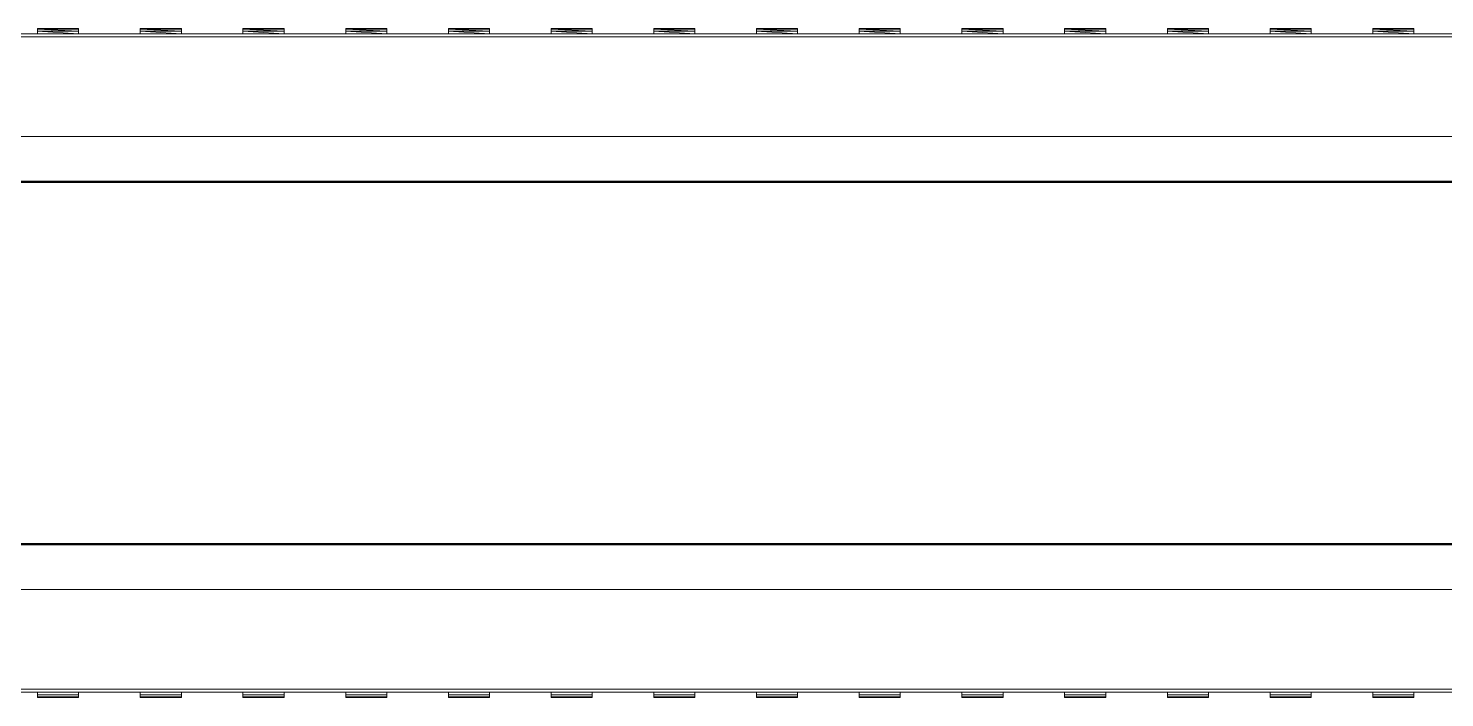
# Model space of a CAD drawing. Header units: centimetres. Extents: x -13467 to 3766, y -437 to 1921.
# Drawn here: x -10411.8 to -10353.9, y 159.6 to 187 of the extents above; entities that cross this region are included whole.
import ezdxf

# ---------------------------------------------------------------- set-up
doc = ezdxf.new("R2010")
doc.units = ezdxf.units.CM
doc.layers.add('G-IMPT', color=7, linetype='Continuous', lineweight=9)
doc.layers.add('M-EQPM', color=7, linetype='Continuous', lineweight=9)

# ---------------------------------------------------------------- blocks, each defined once
blk = doc.blocks.new('EQ-01-014 - EQ-01-014_dwg_Agrupar_176-1513561-Sección 1-1')
at = {"layer": 'G-IMPT'}
for p, q in [((-10355.18, 186.982), (-10356.86, 186.982)), ((-10356.86, 186.976), (-10356.86, 186.982)), ((-10356.86, 186.982), (-10356.86, 186.948)), ((-10356.86, 186.982), (-10355.18, 186.982)), ((-10356.86, 186.928), (-10356.86, 186.976)), ((-10356.86, 186.948), (-10356.86, 186.873)), ((-10355.18, 186.873), (-10356.86, 186.948)), ((-10355.18, 186.948), (-10356.86, 186.948)), ((-10356.86, 186.873), (-10356.86, 186.76)), ((-10355.18, 186.873), (-10356.86, 186.873)), ((-10355.18, 186.76), (-10356.86, 186.873)), ((-10355.18, 186.948), (-10355.18, 186.982)), ((-10355.18, 186.982), (-10355.18, 186.976)), ((-10355.18, 186.976), (-10355.18, 186.928)), ((-10355.18, 186.873), (-10355.18, 186.948)), ((-10355.18, 186.873), (-10355.18, 186.76))]:
    blk.add_line(p, q, dxfattribs=at)
at = {"layer": 'G-IMPT', "flags": 128}
for points in [[(-10355.18, 186.982), (-10355.18, 186.948), (-10356.86, 186.948), (-10356.86, 186.982)], [(-10356.86, 186.873), (-10356.86, 186.948), (-10355.18, 186.873), (-10356.86, 186.948), (-10355.18, 186.948), (-10355.18, 186.873)], [(-10356.86, 186.76), (-10356.86, 186.873)]]:
    blk.add_lwpolyline(points, close=True, dxfattribs=at)
for points in [[(-10355.18, 186.76), (-10356.86, 186.873), (-10355.18, 186.76), (-10355.18, 186.873), (-10356.86, 186.873), (-10356.86, 186.948), (-10356.86, 186.982)], [(-10355.18, 186.982), (-10355.18, 186.948), (-10355.18, 186.873), (-10355.18, 186.76)]]:
    blk.add_lwpolyline(points, dxfattribs=at)
blk = doc.blocks.new('EQ-01-014 - EQ-01-014_dwg_Agrupar_177-1513562-Sección 1-1')
at = {"layer": 'G-IMPT'}
for p, q in [((-10356.86, 159.832), (-10356.86, 159.719)), ((-10356.86, 159.719), (-10356.86, 159.644)), ((-10355.18, 159.719), (-10356.86, 159.719)), ((-10356.86, 159.616), (-10356.86, 159.664)), ((-10356.86, 159.644), (-10356.86, 159.61)), ((-10355.18, 159.644), (-10356.86, 159.644)), ((-10356.86, 159.61), (-10356.86, 159.616)), ((-10355.18, 159.61), (-10356.86, 159.61)), ((-10356.86, 159.61), (-10355.18, 159.61)), ((-10355.18, 159.719), (-10355.18, 159.832)), ((-10355.18, 159.832), (-10355.18, 159.719)), ((-10355.18, 159.719), (-10355.18, 159.644)), ((-10355.18, 159.616), (-10355.18, 159.664)), ((-10355.18, 159.644), (-10355.18, 159.61)), ((-10355.18, 159.61), (-10355.18, 159.616))]:
    blk.add_line(p, q, dxfattribs=at)
at = {"layer": 'G-IMPT', "flags": 128}
for points in [[(-10355.18, 159.719), (-10356.86, 159.719), (-10356.86, 159.832)], [(-10356.86, 159.832), (-10356.86, 159.719), (-10356.86, 159.644), (-10356.86, 159.61)], [(-10355.18, 159.832), (-10355.18, 159.719), (-10355.18, 159.644), (-10355.18, 159.61)]]:
    blk.add_lwpolyline(points, dxfattribs=at)
blk.add_lwpolyline([(-10355.18, 159.644), (-10356.86, 159.644), (-10355.18, 159.644), (-10355.18, 159.719), (-10356.86, 159.719), (-10356.86, 159.644), (-10356.86, 159.61), (-10355.18, 159.61)], close=True, dxfattribs=at)
blk = doc.blocks.new('EQ-01-014 - EQ-01-014_dwg_Agrupar_178-1513563-Sección 1-1')
at = {"layer": 'G-IMPT'}
for p, q in [((-10359.38, 186.982), (-10361.06, 186.982)), ((-10361.06, 186.976), (-10361.06, 186.982)), ((-10361.06, 186.982), (-10361.06, 186.948)), ((-10361.06, 186.982), (-10359.38, 186.982)), ((-10361.06, 186.928), (-10361.06, 186.976)), ((-10361.06, 186.948), (-10361.06, 186.873)), ((-10359.38, 186.873), (-10361.06, 186.948)), ((-10359.38, 186.948), (-10361.06, 186.948)), ((-10361.06, 186.873), (-10361.06, 186.76)), ((-10359.38, 186.873), (-10361.06, 186.873)), ((-10359.38, 186.76), (-10361.06, 186.873)), ((-10359.38, 186.948), (-10359.38, 186.982)), ((-10359.38, 186.982), (-10359.38, 186.976)), ((-10359.38, 186.976), (-10359.38, 186.928)), ((-10359.38, 186.873), (-10359.38, 186.948)), ((-10359.38, 186.873), (-10359.38, 186.76))]:
    blk.add_line(p, q, dxfattribs=at)
at = {"layer": 'G-IMPT', "flags": 128}
for points in [[(-10359.38, 186.982), (-10359.38, 186.948), (-10361.06, 186.948), (-10361.06, 186.982)], [(-10361.06, 186.873), (-10361.06, 186.948), (-10359.38, 186.873), (-10361.06, 186.948), (-10359.38, 186.948), (-10359.38, 186.873)], [(-10361.06, 186.76), (-10361.06, 186.873)]]:
    blk.add_lwpolyline(points, close=True, dxfattribs=at)
for points in [[(-10359.38, 186.76), (-10361.06, 186.873), (-10359.38, 186.76), (-10359.38, 186.873), (-10361.06, 186.873), (-10361.06, 186.948), (-10361.06, 186.982)], [(-10359.38, 186.982), (-10359.38, 186.948), (-10359.38, 186.873), (-10359.38, 186.76)]]:
    blk.add_lwpolyline(points, dxfattribs=at)
blk = doc.blocks.new('EQ-01-014 - EQ-01-014_dwg_Agrupar_179-1513564-Sección 1-1')
at = {"layer": 'G-IMPT'}
for p, q in [((-10361.06, 159.832), (-10361.06, 159.719)), ((-10361.06, 159.719), (-10361.06, 159.644)), ((-10359.38, 159.719), (-10361.06, 159.719)), ((-10361.06, 159.616), (-10361.06, 159.664)), ((-10361.06, 159.644), (-10361.06, 159.61)), ((-10359.38, 159.644), (-10361.06, 159.644)), ((-10361.06, 159.61), (-10361.06, 159.616)), ((-10359.38, 159.61), (-10361.06, 159.61)), ((-10361.06, 159.61), (-10359.38, 159.61)), ((-10359.38, 159.719), (-10359.38, 159.832)), ((-10359.38, 159.832), (-10359.38, 159.719)), ((-10359.38, 159.719), (-10359.38, 159.644)), ((-10359.38, 159.616), (-10359.38, 159.664)), ((-10359.38, 159.644), (-10359.38, 159.61)), ((-10359.38, 159.61), (-10359.38, 159.616))]:
    blk.add_line(p, q, dxfattribs=at)
at = {"layer": 'G-IMPT', "flags": 128}
for points in [[(-10359.38, 159.719), (-10361.06, 159.719), (-10361.06, 159.832)], [(-10361.06, 159.832), (-10361.06, 159.719), (-10361.06, 159.644), (-10361.06, 159.61)], [(-10359.38, 159.832), (-10359.38, 159.719), (-10359.38, 159.644), (-10359.38, 159.61)]]:
    blk.add_lwpolyline(points, dxfattribs=at)
blk.add_lwpolyline([(-10359.38, 159.644), (-10361.06, 159.644), (-10359.38, 159.644), (-10359.38, 159.719), (-10361.06, 159.719), (-10361.06, 159.644), (-10361.06, 159.61), (-10359.38, 159.61)], close=True, dxfattribs=at)
blk = doc.blocks.new('EQ-01-014 - EQ-01-014_dwg_Agrupar_180-1513565-Sección 1-1')
at = {"layer": 'G-IMPT'}
for p, q in [((-10363.58, 186.982), (-10365.26, 186.982)), ((-10365.26, 186.976), (-10365.26, 186.982)), ((-10365.26, 186.982), (-10365.26, 186.948)), ((-10365.26, 186.982), (-10363.58, 186.982)), ((-10365.26, 186.928), (-10365.26, 186.976)), ((-10365.26, 186.948), (-10365.26, 186.873)), ((-10363.58, 186.873), (-10365.26, 186.948)), ((-10363.58, 186.948), (-10365.26, 186.948)), ((-10365.26, 186.873), (-10365.26, 186.76)), ((-10363.58, 186.873), (-10365.26, 186.873)), ((-10363.58, 186.76), (-10365.26, 186.873)), ((-10363.58, 186.948), (-10363.58, 186.982)), ((-10363.58, 186.982), (-10363.58, 186.976)), ((-10363.58, 186.976), (-10363.58, 186.928)), ((-10363.58, 186.873), (-10363.58, 186.948)), ((-10363.58, 186.873), (-10363.58, 186.76))]:
    blk.add_line(p, q, dxfattribs=at)
at = {"layer": 'G-IMPT', "flags": 128}
for points in [[(-10363.58, 186.982), (-10363.58, 186.948), (-10365.26, 186.948), (-10365.26, 186.982)], [(-10365.26, 186.873), (-10365.26, 186.948), (-10363.58, 186.873), (-10365.26, 186.948), (-10363.58, 186.948), (-10363.58, 186.873)], [(-10365.26, 186.76), (-10365.26, 186.873)]]:
    blk.add_lwpolyline(points, close=True, dxfattribs=at)
for points in [[(-10363.58, 186.76), (-10365.26, 186.873), (-10363.58, 186.76), (-10363.58, 186.873), (-10365.26, 186.873), (-10365.26, 186.948), (-10365.26, 186.982)], [(-10363.58, 186.982), (-10363.58, 186.948), (-10363.58, 186.873), (-10363.58, 186.76)]]:
    blk.add_lwpolyline(points, dxfattribs=at)
blk = doc.blocks.new('EQ-01-014 - EQ-01-014_dwg_Agrupar_181-1513566-Sección 1-1')
at = {"layer": 'G-IMPT'}
for p, q in [((-10365.26, 159.832), (-10365.26, 159.719)), ((-10365.26, 159.719), (-10365.26, 159.644)), ((-10363.58, 159.719), (-10365.26, 159.719)), ((-10365.26, 159.616), (-10365.26, 159.664)), ((-10365.26, 159.644), (-10365.26, 159.61)), ((-10363.58, 159.644), (-10365.26, 159.644)), ((-10365.26, 159.61), (-10365.26, 159.616)), ((-10363.58, 159.61), (-10365.26, 159.61)), ((-10365.26, 159.61), (-10363.58, 159.61)), ((-10363.58, 159.719), (-10363.58, 159.832)), ((-10363.58, 159.832), (-10363.58, 159.719)), ((-10363.58, 159.719), (-10363.58, 159.644)), ((-10363.58, 159.616), (-10363.58, 159.664)), ((-10363.58, 159.644), (-10363.58, 159.61)), ((-10363.58, 159.61), (-10363.58, 159.616))]:
    blk.add_line(p, q, dxfattribs=at)
at = {"layer": 'G-IMPT', "flags": 128}
for points in [[(-10363.58, 159.719), (-10365.26, 159.719), (-10365.26, 159.832)], [(-10365.26, 159.832), (-10365.26, 159.719), (-10365.26, 159.644), (-10365.26, 159.61)], [(-10363.58, 159.832), (-10363.58, 159.719), (-10363.58, 159.644), (-10363.58, 159.61)]]:
    blk.add_lwpolyline(points, dxfattribs=at)
blk.add_lwpolyline([(-10363.58, 159.644), (-10365.26, 159.644), (-10363.58, 159.644), (-10363.58, 159.719), (-10365.26, 159.719), (-10365.26, 159.644), (-10365.26, 159.61), (-10363.58, 159.61)], close=True, dxfattribs=at)
blk = doc.blocks.new('EQ-01-014 - EQ-01-014_dwg_Agrupar_182-1513567-Sección 1-1')
at = {"layer": 'G-IMPT'}
for p, q in [((-10367.78, 186.982), (-10369.46, 186.982)), ((-10369.46, 186.976), (-10369.46, 186.982)), ((-10369.46, 186.982), (-10369.46, 186.948)), ((-10369.46, 186.982), (-10367.78, 186.982)), ((-10369.46, 186.928), (-10369.46, 186.976)), ((-10369.46, 186.948), (-10369.46, 186.873)), ((-10367.78, 186.873), (-10369.46, 186.948)), ((-10367.78, 186.948), (-10369.46, 186.948)), ((-10369.46, 186.873), (-10369.46, 186.76)), ((-10367.78, 186.873), (-10369.46, 186.873)), ((-10367.78, 186.76), (-10369.46, 186.873)), ((-10367.78, 186.948), (-10367.78, 186.982)), ((-10367.78, 186.982), (-10367.78, 186.976)), ((-10367.78, 186.976), (-10367.78, 186.928)), ((-10367.78, 186.873), (-10367.78, 186.948)), ((-10367.78, 186.873), (-10367.78, 186.76))]:
    blk.add_line(p, q, dxfattribs=at)
at = {"layer": 'G-IMPT', "flags": 128}
for points in [[(-10367.78, 186.982), (-10367.78, 186.948), (-10369.46, 186.948), (-10369.46, 186.982)], [(-10369.46, 186.873), (-10369.46, 186.948), (-10367.78, 186.873), (-10369.46, 186.948), (-10367.78, 186.948), (-10367.78, 186.873)], [(-10369.46, 186.76), (-10369.46, 186.873)]]:
    blk.add_lwpolyline(points, close=True, dxfattribs=at)
for points in [[(-10367.78, 186.76), (-10369.46, 186.873), (-10367.78, 186.76), (-10367.78, 186.873), (-10369.46, 186.873), (-10369.46, 186.948), (-10369.46, 186.982)], [(-10367.78, 186.982), (-10367.78, 186.948), (-10367.78, 186.873), (-10367.78, 186.76)]]:
    blk.add_lwpolyline(points, dxfattribs=at)
blk = doc.blocks.new('EQ-01-014 - EQ-01-014_dwg_Agrupar_183-1513568-Sección 1-1')
at = {"layer": 'G-IMPT'}
for p, q in [((-10369.46, 159.832), (-10369.46, 159.719)), ((-10369.46, 159.719), (-10369.46, 159.644)), ((-10367.78, 159.719), (-10369.46, 159.719)), ((-10369.46, 159.616), (-10369.46, 159.664)), ((-10369.46, 159.644), (-10369.46, 159.61)), ((-10367.78, 159.644), (-10369.46, 159.644)), ((-10369.46, 159.61), (-10369.46, 159.616)), ((-10367.78, 159.61), (-10369.46, 159.61)), ((-10369.46, 159.61), (-10367.78, 159.61)), ((-10367.78, 159.719), (-10367.78, 159.832)), ((-10367.78, 159.832), (-10367.78, 159.719)), ((-10367.78, 159.719), (-10367.78, 159.644)), ((-10367.78, 159.616), (-10367.78, 159.664)), ((-10367.78, 159.644), (-10367.78, 159.61)), ((-10367.78, 159.61), (-10367.78, 159.616))]:
    blk.add_line(p, q, dxfattribs=at)
at = {"layer": 'G-IMPT', "flags": 128}
for points in [[(-10367.78, 159.719), (-10369.46, 159.719), (-10369.46, 159.832)], [(-10369.46, 159.832), (-10369.46, 159.719), (-10369.46, 159.644), (-10369.46, 159.61)], [(-10367.78, 159.832), (-10367.78, 159.719), (-10367.78, 159.644), (-10367.78, 159.61)]]:
    blk.add_lwpolyline(points, dxfattribs=at)
blk.add_lwpolyline([(-10367.78, 159.644), (-10369.46, 159.644), (-10367.78, 159.644), (-10367.78, 159.719), (-10369.46, 159.719), (-10369.46, 159.644), (-10369.46, 159.61), (-10367.78, 159.61)], close=True, dxfattribs=at)
blk = doc.blocks.new('EQ-01-014 - EQ-01-014_dwg_Agrupar_184-1513569-Sección 1-1')
at = {"layer": 'G-IMPT'}
for p, q in [((-10371.98, 186.982), (-10373.66, 186.982)), ((-10373.66, 186.976), (-10373.66, 186.982)), ((-10373.66, 186.982), (-10373.66, 186.948)), ((-10373.66, 186.982), (-10371.98, 186.982)), ((-10373.66, 186.928), (-10373.66, 186.976)), ((-10373.66, 186.948), (-10373.66, 186.873)), ((-10371.98, 186.873), (-10373.66, 186.948)), ((-10371.98, 186.948), (-10373.66, 186.948)), ((-10373.66, 186.873), (-10373.66, 186.76)), ((-10371.98, 186.873), (-10373.66, 186.873)), ((-10371.98, 186.76), (-10373.66, 186.873)), ((-10371.98, 186.948), (-10371.98, 186.982)), ((-10371.98, 186.982), (-10371.98, 186.976)), ((-10371.98, 186.976), (-10371.98, 186.928)), ((-10371.98, 186.873), (-10371.98, 186.948)), ((-10371.98, 186.873), (-10371.98, 186.76))]:
    blk.add_line(p, q, dxfattribs=at)
at = {"layer": 'G-IMPT', "flags": 128}
for points in [[(-10371.98, 186.982), (-10371.98, 186.948), (-10373.66, 186.948), (-10373.66, 186.982)], [(-10373.66, 186.873), (-10373.66, 186.948), (-10371.98, 186.873), (-10373.66, 186.948), (-10371.98, 186.948), (-10371.98, 186.873)], [(-10373.66, 186.76), (-10373.66, 186.873)]]:
    blk.add_lwpolyline(points, close=True, dxfattribs=at)
for points in [[(-10371.98, 186.76), (-10373.66, 186.873), (-10371.98, 186.76), (-10371.98, 186.873), (-10373.66, 186.873), (-10373.66, 186.948), (-10373.66, 186.982)], [(-10371.98, 186.982), (-10371.98, 186.948), (-10371.98, 186.873), (-10371.98, 186.76)]]:
    blk.add_lwpolyline(points, dxfattribs=at)
blk = doc.blocks.new('EQ-01-014 - EQ-01-014_dwg_Agrupar_185-1513570-Sección 1-1')
at = {"layer": 'G-IMPT'}
for p, q in [((-10373.66, 159.832), (-10373.66, 159.719)), ((-10373.66, 159.719), (-10373.66, 159.644)), ((-10371.98, 159.719), (-10373.66, 159.719)), ((-10373.66, 159.616), (-10373.66, 159.664)), ((-10373.66, 159.644), (-10373.66, 159.61)), ((-10371.98, 159.644), (-10373.66, 159.644)), ((-10373.66, 159.61), (-10373.66, 159.616)), ((-10371.98, 159.61), (-10373.66, 159.61)), ((-10373.66, 159.61), (-10371.98, 159.61)), ((-10371.98, 159.719), (-10371.98, 159.832)), ((-10371.98, 159.832), (-10371.98, 159.719)), ((-10371.98, 159.719), (-10371.98, 159.644)), ((-10371.98, 159.616), (-10371.98, 159.664)), ((-10371.98, 159.644), (-10371.98, 159.61)), ((-10371.98, 159.61), (-10371.98, 159.616))]:
    blk.add_line(p, q, dxfattribs=at)
at = {"layer": 'G-IMPT', "flags": 128}
for points in [[(-10371.98, 159.719), (-10373.66, 159.719), (-10373.66, 159.832)], [(-10373.66, 159.832), (-10373.66, 159.719), (-10373.66, 159.644), (-10373.66, 159.61)], [(-10371.98, 159.832), (-10371.98, 159.719), (-10371.98, 159.644), (-10371.98, 159.61)]]:
    blk.add_lwpolyline(points, dxfattribs=at)
blk.add_lwpolyline([(-10371.98, 159.644), (-10373.66, 159.644), (-10371.98, 159.644), (-10371.98, 159.719), (-10373.66, 159.719), (-10373.66, 159.644), (-10373.66, 159.61), (-10371.98, 159.61)], close=True, dxfattribs=at)
blk = doc.blocks.new('EQ-01-014 - EQ-01-014_dwg_Agrupar_186-1513571-Sección 1-1')
at = {"layer": 'G-IMPT'}
for p, q in [((-10376.18, 186.982), (-10377.86, 186.982)), ((-10377.86, 186.976), (-10377.86, 186.982)), ((-10377.86, 186.982), (-10377.86, 186.948)), ((-10377.86, 186.982), (-10376.18, 186.982)), ((-10377.86, 186.928), (-10377.86, 186.976)), ((-10377.86, 186.948), (-10377.86, 186.873)), ((-10376.18, 186.873), (-10377.86, 186.948)), ((-10376.18, 186.948), (-10377.86, 186.948)), ((-10377.86, 186.873), (-10377.86, 186.76)), ((-10376.18, 186.873), (-10377.86, 186.873)), ((-10376.18, 186.76), (-10377.86, 186.873)), ((-10376.18, 186.948), (-10376.18, 186.982)), ((-10376.18, 186.982), (-10376.18, 186.976)), ((-10376.18, 186.976), (-10376.18, 186.928)), ((-10376.18, 186.873), (-10376.18, 186.948)), ((-10376.18, 186.873), (-10376.18, 186.76))]:
    blk.add_line(p, q, dxfattribs=at)
at = {"layer": 'G-IMPT', "flags": 128}
for points in [[(-10376.18, 186.982), (-10376.18, 186.948), (-10377.86, 186.948), (-10377.86, 186.982)], [(-10377.86, 186.873), (-10377.86, 186.948), (-10376.18, 186.873), (-10377.86, 186.948), (-10376.18, 186.948), (-10376.18, 186.873)], [(-10377.86, 186.76), (-10377.86, 186.873)]]:
    blk.add_lwpolyline(points, close=True, dxfattribs=at)
for points in [[(-10376.18, 186.76), (-10377.86, 186.873), (-10376.18, 186.76), (-10376.18, 186.873), (-10377.86, 186.873), (-10377.86, 186.948), (-10377.86, 186.982)], [(-10376.18, 186.982), (-10376.18, 186.948), (-10376.18, 186.873), (-10376.18, 186.76)]]:
    blk.add_lwpolyline(points, dxfattribs=at)
blk = doc.blocks.new('EQ-01-014 - EQ-01-014_dwg_Agrupar_187-1513572-Sección 1-1')
at = {"layer": 'G-IMPT'}
for p, q in [((-10377.86, 159.832), (-10377.86, 159.719)), ((-10377.86, 159.719), (-10377.86, 159.644)), ((-10376.18, 159.719), (-10377.86, 159.719)), ((-10377.86, 159.616), (-10377.86, 159.664)), ((-10377.86, 159.644), (-10377.86, 159.61)), ((-10376.18, 159.644), (-10377.86, 159.644)), ((-10377.86, 159.61), (-10377.86, 159.616)), ((-10376.18, 159.61), (-10377.86, 159.61)), ((-10377.86, 159.61), (-10376.18, 159.61)), ((-10376.18, 159.719), (-10376.18, 159.832)), ((-10376.18, 159.832), (-10376.18, 159.719)), ((-10376.18, 159.719), (-10376.18, 159.644)), ((-10376.18, 159.616), (-10376.18, 159.664)), ((-10376.18, 159.644), (-10376.18, 159.61)), ((-10376.18, 159.61), (-10376.18, 159.616))]:
    blk.add_line(p, q, dxfattribs=at)
at = {"layer": 'G-IMPT', "flags": 128}
for points in [[(-10376.18, 159.719), (-10377.86, 159.719), (-10377.86, 159.832)], [(-10377.86, 159.832), (-10377.86, 159.719), (-10377.86, 159.644), (-10377.86, 159.61)], [(-10376.18, 159.832), (-10376.18, 159.719), (-10376.18, 159.644), (-10376.18, 159.61)]]:
    blk.add_lwpolyline(points, dxfattribs=at)
blk.add_lwpolyline([(-10376.18, 159.644), (-10377.86, 159.644), (-10376.18, 159.644), (-10376.18, 159.719), (-10377.86, 159.719), (-10377.86, 159.644), (-10377.86, 159.61), (-10376.18, 159.61)], close=True, dxfattribs=at)
blk = doc.blocks.new('EQ-01-014 - EQ-01-014_dwg_Agrupar_188-1513573-Sección 1-1')
at = {"layer": 'G-IMPT'}
for p, q in [((-10380.38, 186.982), (-10382.06, 186.982)), ((-10382.06, 186.976), (-10382.06, 186.982)), ((-10382.06, 186.982), (-10382.06, 186.948)), ((-10382.06, 186.982), (-10380.38, 186.982)), ((-10382.06, 186.928), (-10382.06, 186.976)), ((-10382.06, 186.948), (-10382.06, 186.873)), ((-10380.38, 186.873), (-10382.06, 186.948)), ((-10380.38, 186.948), (-10382.06, 186.948)), ((-10382.06, 186.873), (-10382.06, 186.76)), ((-10380.38, 186.873), (-10382.06, 186.873)), ((-10380.38, 186.76), (-10382.06, 186.873)), ((-10380.38, 186.948), (-10380.38, 186.982)), ((-10380.38, 186.982), (-10380.38, 186.976)), ((-10380.38, 186.976), (-10380.38, 186.928)), ((-10380.38, 186.873), (-10380.38, 186.948)), ((-10380.38, 186.873), (-10380.38, 186.76))]:
    blk.add_line(p, q, dxfattribs=at)
at = {"layer": 'G-IMPT', "flags": 128}
for points in [[(-10380.38, 186.982), (-10380.38, 186.948), (-10382.06, 186.948), (-10382.06, 186.982)], [(-10382.06, 186.873), (-10382.06, 186.948), (-10380.38, 186.873), (-10382.06, 186.948), (-10380.38, 186.948), (-10380.38, 186.873)], [(-10382.06, 186.76), (-10382.06, 186.873)]]:
    blk.add_lwpolyline(points, close=True, dxfattribs=at)
for points in [[(-10380.38, 186.76), (-10382.06, 186.873), (-10380.38, 186.76), (-10380.38, 186.873), (-10382.06, 186.873), (-10382.06, 186.948), (-10382.06, 186.982)], [(-10380.38, 186.982), (-10380.38, 186.948), (-10380.38, 186.873), (-10380.38, 186.76)]]:
    blk.add_lwpolyline(points, dxfattribs=at)
blk = doc.blocks.new('EQ-01-014 - EQ-01-014_dwg_Agrupar_189-1513574-Sección 1-1')
at = {"layer": 'G-IMPT'}
for p, q in [((-10382.06, 159.832), (-10382.06, 159.719)), ((-10382.06, 159.719), (-10382.06, 159.644)), ((-10380.38, 159.719), (-10382.06, 159.719)), ((-10382.06, 159.616), (-10382.06, 159.664)), ((-10382.06, 159.644), (-10382.06, 159.61)), ((-10380.38, 159.644), (-10382.06, 159.644)), ((-10382.06, 159.61), (-10382.06, 159.616)), ((-10380.38, 159.61), (-10382.06, 159.61)), ((-10382.06, 159.61), (-10380.38, 159.61)), ((-10380.38, 159.719), (-10380.38, 159.832)), ((-10380.38, 159.832), (-10380.38, 159.719)), ((-10380.38, 159.719), (-10380.38, 159.644)), ((-10380.38, 159.616), (-10380.38, 159.664)), ((-10380.38, 159.644), (-10380.38, 159.61)), ((-10380.38, 159.61), (-10380.38, 159.616))]:
    blk.add_line(p, q, dxfattribs=at)
at = {"layer": 'G-IMPT', "flags": 128}
for points in [[(-10380.38, 159.719), (-10382.06, 159.719), (-10382.06, 159.832)], [(-10382.06, 159.832), (-10382.06, 159.719), (-10382.06, 159.644), (-10382.06, 159.61)], [(-10380.38, 159.832), (-10380.38, 159.719), (-10380.38, 159.644), (-10380.38, 159.61)]]:
    blk.add_lwpolyline(points, dxfattribs=at)
blk.add_lwpolyline([(-10380.38, 159.644), (-10382.06, 159.644), (-10380.38, 159.644), (-10380.38, 159.719), (-10382.06, 159.719), (-10382.06, 159.644), (-10382.06, 159.61), (-10380.38, 159.61)], close=True, dxfattribs=at)
blk = doc.blocks.new('EQ-01-014 - EQ-01-014_dwg_Agrupar_190-1513575-Sección 1-1')
at = {"layer": 'G-IMPT'}
for p, q in [((-10384.58, 186.982), (-10386.26, 186.982)), ((-10386.26, 186.976), (-10386.26, 186.982)), ((-10386.26, 186.982), (-10386.26, 186.948)), ((-10386.26, 186.982), (-10384.58, 186.982)), ((-10386.26, 186.928), (-10386.26, 186.976)), ((-10386.26, 186.948), (-10386.26, 186.873)), ((-10384.58, 186.873), (-10386.26, 186.948)), ((-10384.58, 186.948), (-10386.26, 186.948)), ((-10386.26, 186.873), (-10386.26, 186.76)), ((-10384.58, 186.873), (-10386.26, 186.873)), ((-10384.58, 186.76), (-10386.26, 186.873)), ((-10384.58, 186.948), (-10384.58, 186.982)), ((-10384.58, 186.982), (-10384.58, 186.976)), ((-10384.58, 186.976), (-10384.58, 186.928)), ((-10384.58, 186.873), (-10384.58, 186.948)), ((-10384.58, 186.873), (-10384.58, 186.76))]:
    blk.add_line(p, q, dxfattribs=at)
at = {"layer": 'G-IMPT', "flags": 128}
for points in [[(-10384.58, 186.982), (-10384.58, 186.948), (-10386.26, 186.948), (-10386.26, 186.982)], [(-10386.26, 186.873), (-10386.26, 186.948), (-10384.58, 186.873), (-10386.26, 186.948), (-10384.58, 186.948), (-10384.58, 186.873)], [(-10386.26, 186.76), (-10386.26, 186.873)]]:
    blk.add_lwpolyline(points, close=True, dxfattribs=at)
for points in [[(-10384.58, 186.76), (-10386.26, 186.873), (-10384.58, 186.76), (-10384.58, 186.873), (-10386.26, 186.873), (-10386.26, 186.948), (-10386.26, 186.982)], [(-10384.58, 186.982), (-10384.58, 186.948), (-10384.58, 186.873), (-10384.58, 186.76)]]:
    blk.add_lwpolyline(points, dxfattribs=at)
blk = doc.blocks.new('EQ-01-014 - EQ-01-014_dwg_Agrupar_191-1513576-Sección 1-1')
at = {"layer": 'G-IMPT'}
for p, q in [((-10386.26, 159.832), (-10386.26, 159.719)), ((-10386.26, 159.719), (-10386.26, 159.644)), ((-10384.58, 159.719), (-10386.26, 159.719)), ((-10386.26, 159.616), (-10386.26, 159.664)), ((-10386.26, 159.644), (-10386.26, 159.61)), ((-10384.58, 159.644), (-10386.26, 159.644)), ((-10386.26, 159.61), (-10386.26, 159.616)), ((-10384.58, 159.61), (-10386.26, 159.61)), ((-10386.26, 159.61), (-10384.58, 159.61)), ((-10384.58, 159.719), (-10384.58, 159.832)), ((-10384.58, 159.832), (-10384.58, 159.719)), ((-10384.58, 159.719), (-10384.58, 159.644)), ((-10384.58, 159.616), (-10384.58, 159.664)), ((-10384.58, 159.644), (-10384.58, 159.61)), ((-10384.58, 159.61), (-10384.58, 159.616))]:
    blk.add_line(p, q, dxfattribs=at)
at = {"layer": 'G-IMPT', "flags": 128}
for points in [[(-10384.58, 159.719), (-10386.26, 159.719), (-10386.26, 159.832)], [(-10386.26, 159.832), (-10386.26, 159.719), (-10386.26, 159.644), (-10386.26, 159.61)], [(-10384.58, 159.832), (-10384.58, 159.719), (-10384.58, 159.644), (-10384.58, 159.61)]]:
    blk.add_lwpolyline(points, dxfattribs=at)
blk.add_lwpolyline([(-10384.58, 159.644), (-10386.26, 159.644), (-10384.58, 159.644), (-10384.58, 159.719), (-10386.26, 159.719), (-10386.26, 159.644), (-10386.26, 159.61), (-10384.58, 159.61)], close=True, dxfattribs=at)
blk = doc.blocks.new('EQ-01-014 - EQ-01-014_dwg_Agrupar_192-1513577-Sección 1-1')
at = {"layer": 'G-IMPT'}
for p, q in [((-10388.78, 186.982), (-10390.46, 186.982)), ((-10390.46, 186.976), (-10390.46, 186.982)), ((-10390.46, 186.982), (-10390.46, 186.948)), ((-10390.46, 186.982), (-10388.78, 186.982)), ((-10390.46, 186.928), (-10390.46, 186.976)), ((-10390.46, 186.948), (-10390.46, 186.873)), ((-10388.78, 186.873), (-10390.46, 186.948)), ((-10388.78, 186.948), (-10390.46, 186.948)), ((-10390.46, 186.873), (-10390.46, 186.76)), ((-10388.78, 186.873), (-10390.46, 186.873)), ((-10388.78, 186.76), (-10390.46, 186.873)), ((-10388.78, 186.948), (-10388.78, 186.982)), ((-10388.78, 186.982), (-10388.78, 186.976)), ((-10388.78, 186.976), (-10388.78, 186.928)), ((-10388.78, 186.873), (-10388.78, 186.948)), ((-10388.78, 186.873), (-10388.78, 186.76))]:
    blk.add_line(p, q, dxfattribs=at)
at = {"layer": 'G-IMPT', "flags": 128}
for points in [[(-10388.78, 186.982), (-10388.78, 186.948), (-10390.46, 186.948), (-10390.46, 186.982)], [(-10390.46, 186.873), (-10390.46, 186.948), (-10388.78, 186.873), (-10390.46, 186.948), (-10388.78, 186.948), (-10388.78, 186.873)], [(-10390.46, 186.76), (-10390.46, 186.873)]]:
    blk.add_lwpolyline(points, close=True, dxfattribs=at)
for points in [[(-10388.78, 186.76), (-10390.46, 186.873), (-10388.78, 186.76), (-10388.78, 186.873), (-10390.46, 186.873), (-10390.46, 186.948), (-10390.46, 186.982)], [(-10388.78, 186.982), (-10388.78, 186.948), (-10388.78, 186.873), (-10388.78, 186.76)]]:
    blk.add_lwpolyline(points, dxfattribs=at)
blk = doc.blocks.new('EQ-01-014 - EQ-01-014_dwg_Agrupar_193-1513578-Sección 1-1')
at = {"layer": 'G-IMPT'}
for p, q in [((-10390.46, 159.832), (-10390.46, 159.719)), ((-10390.46, 159.719), (-10390.46, 159.644)), ((-10388.78, 159.719), (-10390.46, 159.719)), ((-10390.46, 159.616), (-10390.46, 159.664)), ((-10390.46, 159.644), (-10390.46, 159.61)), ((-10388.78, 159.644), (-10390.46, 159.644)), ((-10390.46, 159.61), (-10390.46, 159.616)), ((-10388.78, 159.61), (-10390.46, 159.61)), ((-10390.46, 159.61), (-10388.78, 159.61)), ((-10388.78, 159.719), (-10388.78, 159.832)), ((-10388.78, 159.832), (-10388.78, 159.719)), ((-10388.78, 159.719), (-10388.78, 159.644)), ((-10388.78, 159.616), (-10388.78, 159.664)), ((-10388.78, 159.644), (-10388.78, 159.61)), ((-10388.78, 159.61), (-10388.78, 159.616))]:
    blk.add_line(p, q, dxfattribs=at)
at = {"layer": 'G-IMPT', "flags": 128}
for points in [[(-10388.78, 159.719), (-10390.46, 159.719), (-10390.46, 159.832)], [(-10390.46, 159.832), (-10390.46, 159.719), (-10390.46, 159.644), (-10390.46, 159.61)], [(-10388.78, 159.832), (-10388.78, 159.719), (-10388.78, 159.644), (-10388.78, 159.61)]]:
    blk.add_lwpolyline(points, dxfattribs=at)
blk.add_lwpolyline([(-10388.78, 159.644), (-10390.46, 159.644), (-10388.78, 159.644), (-10388.78, 159.719), (-10390.46, 159.719), (-10390.46, 159.644), (-10390.46, 159.61), (-10388.78, 159.61)], close=True, dxfattribs=at)
blk = doc.blocks.new('EQ-01-014 - EQ-01-014_dwg_Agrupar_194-1513579-Sección 1-1')
at = {"layer": 'G-IMPT'}
for p, q in [((-10392.98, 186.982), (-10394.66, 186.982)), ((-10394.66, 186.976), (-10394.66, 186.982)), ((-10394.66, 186.982), (-10394.66, 186.948)), ((-10394.66, 186.982), (-10392.98, 186.982)), ((-10394.66, 186.928), (-10394.66, 186.976)), ((-10394.66, 186.948), (-10394.66, 186.873)), ((-10392.98, 186.873), (-10394.66, 186.948)), ((-10392.98, 186.948), (-10394.66, 186.948)), ((-10394.66, 186.873), (-10394.66, 186.76)), ((-10392.98, 186.873), (-10394.66, 186.873)), ((-10392.98, 186.76), (-10394.66, 186.873)), ((-10392.98, 186.948), (-10392.98, 186.982)), ((-10392.98, 186.982), (-10392.98, 186.976)), ((-10392.98, 186.976), (-10392.98, 186.928)), ((-10392.98, 186.873), (-10392.98, 186.948)), ((-10392.98, 186.873), (-10392.98, 186.76))]:
    blk.add_line(p, q, dxfattribs=at)
at = {"layer": 'G-IMPT', "flags": 128}
for points in [[(-10392.98, 186.982), (-10392.98, 186.948), (-10394.66, 186.948), (-10394.66, 186.982)], [(-10394.66, 186.873), (-10394.66, 186.948), (-10392.98, 186.873), (-10394.66, 186.948), (-10392.98, 186.948), (-10392.98, 186.873)], [(-10394.66, 186.76), (-10394.66, 186.873)]]:
    blk.add_lwpolyline(points, close=True, dxfattribs=at)
for points in [[(-10392.98, 186.76), (-10394.66, 186.873), (-10392.98, 186.76), (-10392.98, 186.873), (-10394.66, 186.873), (-10394.66, 186.948), (-10394.66, 186.982)], [(-10392.98, 186.982), (-10392.98, 186.948), (-10392.98, 186.873), (-10392.98, 186.76)]]:
    blk.add_lwpolyline(points, dxfattribs=at)
blk = doc.blocks.new('EQ-01-014 - EQ-01-014_dwg_Agrupar_195-1513580-Sección 1-1')
at = {"layer": 'G-IMPT'}
for p, q in [((-10394.66, 159.832), (-10394.66, 159.719)), ((-10394.66, 159.719), (-10394.66, 159.644)), ((-10392.98, 159.719), (-10394.66, 159.719)), ((-10394.66, 159.616), (-10394.66, 159.664)), ((-10394.66, 159.644), (-10394.66, 159.61)), ((-10392.98, 159.644), (-10394.66, 159.644)), ((-10394.66, 159.61), (-10394.66, 159.616)), ((-10392.98, 159.61), (-10394.66, 159.61)), ((-10394.66, 159.61), (-10392.98, 159.61)), ((-10392.98, 159.719), (-10392.98, 159.832)), ((-10392.98, 159.832), (-10392.98, 159.719)), ((-10392.98, 159.719), (-10392.98, 159.644)), ((-10392.98, 159.616), (-10392.98, 159.664)), ((-10392.98, 159.644), (-10392.98, 159.61)), ((-10392.98, 159.61), (-10392.98, 159.616))]:
    blk.add_line(p, q, dxfattribs=at)
at = {"layer": 'G-IMPT', "flags": 128}
for points in [[(-10392.98, 159.719), (-10394.66, 159.719), (-10394.66, 159.832)], [(-10394.66, 159.832), (-10394.66, 159.719), (-10394.66, 159.644), (-10394.66, 159.61)], [(-10392.98, 159.832), (-10392.98, 159.719), (-10392.98, 159.644), (-10392.98, 159.61)]]:
    blk.add_lwpolyline(points, dxfattribs=at)
blk.add_lwpolyline([(-10392.98, 159.644), (-10394.66, 159.644), (-10392.98, 159.644), (-10392.98, 159.719), (-10394.66, 159.719), (-10394.66, 159.644), (-10394.66, 159.61), (-10392.98, 159.61)], close=True, dxfattribs=at)
blk = doc.blocks.new('EQ-01-014 - EQ-01-014_dwg_Agrupar_196-1513581-Sección 1-1')
at = {"layer": 'G-IMPT'}
for p, q in [((-10397.18, 186.982), (-10398.86, 186.982)), ((-10398.86, 186.976), (-10398.86, 186.982)), ((-10398.86, 186.982), (-10398.86, 186.948)), ((-10398.86, 186.982), (-10397.18, 186.982)), ((-10398.86, 186.928), (-10398.86, 186.976)), ((-10398.86, 186.948), (-10398.86, 186.873)), ((-10397.18, 186.873), (-10398.86, 186.948)), ((-10397.18, 186.948), (-10398.86, 186.948)), ((-10398.86, 186.873), (-10398.86, 186.76)), ((-10397.18, 186.873), (-10398.86, 186.873)), ((-10397.18, 186.76), (-10398.86, 186.873)), ((-10397.18, 186.948), (-10397.18, 186.982)), ((-10397.18, 186.982), (-10397.18, 186.976)), ((-10397.18, 186.976), (-10397.18, 186.928)), ((-10397.18, 186.873), (-10397.18, 186.948)), ((-10397.18, 186.873), (-10397.18, 186.76))]:
    blk.add_line(p, q, dxfattribs=at)
at = {"layer": 'G-IMPT', "flags": 128}
for points in [[(-10397.18, 186.982), (-10397.18, 186.948), (-10398.86, 186.948), (-10398.86, 186.982)], [(-10398.86, 186.873), (-10398.86, 186.948), (-10397.18, 186.873), (-10398.86, 186.948), (-10397.18, 186.948), (-10397.18, 186.873)], [(-10398.86, 186.76), (-10398.86, 186.873)]]:
    blk.add_lwpolyline(points, close=True, dxfattribs=at)
for points in [[(-10397.18, 186.76), (-10398.86, 186.873), (-10397.18, 186.76), (-10397.18, 186.873), (-10398.86, 186.873), (-10398.86, 186.948), (-10398.86, 186.982)], [(-10397.18, 186.982), (-10397.18, 186.948), (-10397.18, 186.873), (-10397.18, 186.76)]]:
    blk.add_lwpolyline(points, dxfattribs=at)
blk = doc.blocks.new('EQ-01-014 - EQ-01-014_dwg_Agrupar_197-1513582-Sección 1-1')
at = {"layer": 'G-IMPT'}
for p, q in [((-10398.86, 159.832), (-10398.86, 159.719)), ((-10398.86, 159.719), (-10398.86, 159.644)), ((-10397.18, 159.719), (-10398.86, 159.719)), ((-10398.86, 159.616), (-10398.86, 159.664)), ((-10398.86, 159.644), (-10398.86, 159.61)), ((-10397.18, 159.644), (-10398.86, 159.644)), ((-10398.86, 159.61), (-10398.86, 159.616)), ((-10397.18, 159.61), (-10398.86, 159.61)), ((-10398.86, 159.61), (-10397.18, 159.61)), ((-10397.18, 159.719), (-10397.18, 159.832)), ((-10397.18, 159.832), (-10397.18, 159.719)), ((-10397.18, 159.719), (-10397.18, 159.644)), ((-10397.18, 159.616), (-10397.18, 159.664)), ((-10397.18, 159.644), (-10397.18, 159.61)), ((-10397.18, 159.61), (-10397.18, 159.616))]:
    blk.add_line(p, q, dxfattribs=at)
at = {"layer": 'G-IMPT', "flags": 128}
for points in [[(-10397.18, 159.719), (-10398.86, 159.719), (-10398.86, 159.832)], [(-10398.86, 159.832), (-10398.86, 159.719), (-10398.86, 159.644), (-10398.86, 159.61)], [(-10397.18, 159.832), (-10397.18, 159.719), (-10397.18, 159.644), (-10397.18, 159.61)]]:
    blk.add_lwpolyline(points, dxfattribs=at)
blk.add_lwpolyline([(-10397.18, 159.644), (-10398.86, 159.644), (-10397.18, 159.644), (-10397.18, 159.719), (-10398.86, 159.719), (-10398.86, 159.644), (-10398.86, 159.61), (-10397.18, 159.61)], close=True, dxfattribs=at)
blk = doc.blocks.new('EQ-01-014 - EQ-01-014_dwg_Agrupar_198-1513583-Sección 1-1')
at = {"layer": 'G-IMPT'}
for p, q in [((-10401.38, 186.982), (-10403.06, 186.982)), ((-10403.06, 186.976), (-10403.06, 186.982)), ((-10403.06, 186.982), (-10403.06, 186.948)), ((-10403.06, 186.982), (-10401.38, 186.982)), ((-10403.06, 186.928), (-10403.06, 186.976)), ((-10403.06, 186.948), (-10403.06, 186.873)), ((-10401.38, 186.873), (-10403.06, 186.948)), ((-10401.38, 186.948), (-10403.06, 186.948)), ((-10403.06, 186.873), (-10403.06, 186.76)), ((-10401.38, 186.873), (-10403.06, 186.873)), ((-10401.38, 186.76), (-10403.06, 186.873)), ((-10401.38, 186.948), (-10401.38, 186.982)), ((-10401.38, 186.982), (-10401.38, 186.976)), ((-10401.38, 186.976), (-10401.38, 186.928)), ((-10401.38, 186.873), (-10401.38, 186.948)), ((-10401.38, 186.873), (-10401.38, 186.76))]:
    blk.add_line(p, q, dxfattribs=at)
at = {"layer": 'G-IMPT', "flags": 128}
for points in [[(-10401.38, 186.982), (-10401.38, 186.948), (-10403.06, 186.948), (-10403.06, 186.982)], [(-10403.06, 186.873), (-10403.06, 186.948), (-10401.38, 186.873), (-10403.06, 186.948), (-10401.38, 186.948), (-10401.38, 186.873)], [(-10403.06, 186.76), (-10403.06, 186.873)]]:
    blk.add_lwpolyline(points, close=True, dxfattribs=at)
for points in [[(-10401.38, 186.76), (-10403.06, 186.873), (-10401.38, 186.76), (-10401.38, 186.873), (-10403.06, 186.873), (-10403.06, 186.948), (-10403.06, 186.982)], [(-10401.38, 186.982), (-10401.38, 186.948), (-10401.38, 186.873), (-10401.38, 186.76)]]:
    blk.add_lwpolyline(points, dxfattribs=at)
blk = doc.blocks.new('EQ-01-014 - EQ-01-014_dwg_Agrupar_199-1513584-Sección 1-1')
at = {"layer": 'G-IMPT'}
for p, q in [((-10403.06, 159.832), (-10403.06, 159.719)), ((-10403.06, 159.719), (-10403.06, 159.644)), ((-10401.38, 159.719), (-10403.06, 159.719)), ((-10403.06, 159.616), (-10403.06, 159.664)), ((-10403.06, 159.644), (-10403.06, 159.61)), ((-10401.38, 159.644), (-10403.06, 159.644)), ((-10403.06, 159.61), (-10403.06, 159.616)), ((-10401.38, 159.61), (-10403.06, 159.61)), ((-10403.06, 159.61), (-10401.38, 159.61)), ((-10401.38, 159.719), (-10401.38, 159.832)), ((-10401.38, 159.832), (-10401.38, 159.719)), ((-10401.38, 159.719), (-10401.38, 159.644)), ((-10401.38, 159.616), (-10401.38, 159.664)), ((-10401.38, 159.644), (-10401.38, 159.61)), ((-10401.38, 159.61), (-10401.38, 159.616))]:
    blk.add_line(p, q, dxfattribs=at)
at = {"layer": 'G-IMPT', "flags": 128}
for points in [[(-10401.38, 159.719), (-10403.06, 159.719), (-10403.06, 159.832)], [(-10403.06, 159.832), (-10403.06, 159.719), (-10403.06, 159.644), (-10403.06, 159.61)], [(-10401.38, 159.832), (-10401.38, 159.719), (-10401.38, 159.644), (-10401.38, 159.61)]]:
    blk.add_lwpolyline(points, dxfattribs=at)
blk.add_lwpolyline([(-10401.38, 159.644), (-10403.06, 159.644), (-10401.38, 159.644), (-10401.38, 159.719), (-10403.06, 159.719), (-10403.06, 159.644), (-10403.06, 159.61), (-10401.38, 159.61)], close=True, dxfattribs=at)
blk = doc.blocks.new('EQ-01-014 - EQ-01-014_dwg_Agrupar_200-1513585-Sección 1-1')
at = {"layer": 'G-IMPT'}
for p, q in [((-10405.58, 186.982), (-10407.26, 186.982)), ((-10407.26, 186.976), (-10407.26, 186.982)), ((-10407.26, 186.982), (-10407.26, 186.948)), ((-10407.26, 186.982), (-10405.58, 186.982)), ((-10407.26, 186.928), (-10407.26, 186.976)), ((-10407.26, 186.948), (-10407.26, 186.873)), ((-10405.58, 186.873), (-10407.26, 186.948)), ((-10405.58, 186.948), (-10407.26, 186.948)), ((-10407.26, 186.873), (-10407.26, 186.76)), ((-10405.58, 186.873), (-10407.26, 186.873)), ((-10405.58, 186.76), (-10407.26, 186.873)), ((-10405.58, 186.948), (-10405.58, 186.982)), ((-10405.58, 186.982), (-10405.58, 186.976)), ((-10405.58, 186.976), (-10405.58, 186.928)), ((-10405.58, 186.873), (-10405.58, 186.948)), ((-10405.58, 186.873), (-10405.58, 186.76))]:
    blk.add_line(p, q, dxfattribs=at)
at = {"layer": 'G-IMPT', "flags": 128}
for points in [[(-10405.58, 186.982), (-10405.58, 186.948), (-10407.26, 186.948), (-10407.26, 186.982)], [(-10407.26, 186.873), (-10407.26, 186.948), (-10405.58, 186.873), (-10407.26, 186.948), (-10405.58, 186.948), (-10405.58, 186.873)], [(-10407.26, 186.76), (-10407.26, 186.873)]]:
    blk.add_lwpolyline(points, close=True, dxfattribs=at)
for points in [[(-10405.58, 186.76), (-10407.26, 186.873), (-10405.58, 186.76), (-10405.58, 186.873), (-10407.26, 186.873), (-10407.26, 186.948), (-10407.26, 186.982)], [(-10405.58, 186.982), (-10405.58, 186.948), (-10405.58, 186.873), (-10405.58, 186.76)]]:
    blk.add_lwpolyline(points, dxfattribs=at)
blk = doc.blocks.new('EQ-01-014 - EQ-01-014_dwg_Agrupar_201-1513586-Sección 1-1')
at = {"layer": 'G-IMPT'}
for p, q in [((-10407.26, 159.832), (-10407.26, 159.719)), ((-10407.26, 159.719), (-10407.26, 159.644)), ((-10405.58, 159.719), (-10407.26, 159.719)), ((-10407.26, 159.616), (-10407.26, 159.664)), ((-10407.26, 159.644), (-10407.26, 159.61)), ((-10405.58, 159.644), (-10407.26, 159.644)), ((-10407.26, 159.61), (-10407.26, 159.616)), ((-10405.58, 159.61), (-10407.26, 159.61)), ((-10407.26, 159.61), (-10405.58, 159.61)), ((-10405.58, 159.719), (-10405.58, 159.832)), ((-10405.58, 159.832), (-10405.58, 159.719)), ((-10405.58, 159.719), (-10405.58, 159.644)), ((-10405.58, 159.616), (-10405.58, 159.664)), ((-10405.58, 159.644), (-10405.58, 159.61)), ((-10405.58, 159.61), (-10405.58, 159.616))]:
    blk.add_line(p, q, dxfattribs=at)
at = {"layer": 'G-IMPT', "flags": 128}
for points in [[(-10405.58, 159.719), (-10407.26, 159.719), (-10407.26, 159.832)], [(-10407.26, 159.832), (-10407.26, 159.719), (-10407.26, 159.644), (-10407.26, 159.61)], [(-10405.58, 159.832), (-10405.58, 159.719), (-10405.58, 159.644), (-10405.58, 159.61)]]:
    blk.add_lwpolyline(points, dxfattribs=at)
blk.add_lwpolyline([(-10405.58, 159.644), (-10407.26, 159.644), (-10405.58, 159.644), (-10405.58, 159.719), (-10407.26, 159.719), (-10407.26, 159.644), (-10407.26, 159.61), (-10405.58, 159.61)], close=True, dxfattribs=at)
blk = doc.blocks.new('EQ-01-014 - EQ-01-014_dwg_Agrupar_202-1513587-Sección 1-1')
at = {"layer": 'G-IMPT'}
for p, q in [((-10409.78, 186.982), (-10411.46, 186.982)), ((-10411.46, 186.976), (-10411.46, 186.982)), ((-10411.46, 186.982), (-10411.46, 186.948)), ((-10411.46, 186.982), (-10409.78, 186.982)), ((-10411.46, 186.928), (-10411.46, 186.976)), ((-10411.46, 186.948), (-10411.46, 186.873)), ((-10409.78, 186.873), (-10411.46, 186.948)), ((-10409.78, 186.948), (-10411.46, 186.948)), ((-10411.46, 186.873), (-10411.46, 186.76)), ((-10409.78, 186.873), (-10411.46, 186.873)), ((-10409.78, 186.76), (-10411.46, 186.873)), ((-10409.78, 186.948), (-10409.78, 186.982)), ((-10409.78, 186.982), (-10409.78, 186.976)), ((-10409.78, 186.976), (-10409.78, 186.928)), ((-10409.78, 186.873), (-10409.78, 186.948)), ((-10409.78, 186.873), (-10409.78, 186.76))]:
    blk.add_line(p, q, dxfattribs=at)
at = {"layer": 'G-IMPT', "flags": 128}
for points in [[(-10409.78, 186.982), (-10409.78, 186.948), (-10411.46, 186.948), (-10411.46, 186.982)], [(-10411.46, 186.873), (-10411.46, 186.948), (-10409.78, 186.873), (-10411.46, 186.948), (-10409.78, 186.948), (-10409.78, 186.873)], [(-10411.46, 186.76), (-10411.46, 186.873)]]:
    blk.add_lwpolyline(points, close=True, dxfattribs=at)
for points in [[(-10409.78, 186.76), (-10411.46, 186.873), (-10409.78, 186.76), (-10409.78, 186.873), (-10411.46, 186.873), (-10411.46, 186.948), (-10411.46, 186.982)], [(-10409.78, 186.982), (-10409.78, 186.948), (-10409.78, 186.873), (-10409.78, 186.76)]]:
    blk.add_lwpolyline(points, dxfattribs=at)
blk = doc.blocks.new('EQ-01-014 - EQ-01-014_dwg_Agrupar_203-1513588-Sección 1-1')
at = {"layer": 'G-IMPT'}
for p, q in [((-10411.46, 159.832), (-10411.46, 159.719)), ((-10411.46, 159.719), (-10411.46, 159.644)), ((-10409.78, 159.719), (-10411.46, 159.719)), ((-10411.46, 159.616), (-10411.46, 159.664)), ((-10411.46, 159.644), (-10411.46, 159.61)), ((-10409.78, 159.644), (-10411.46, 159.644)), ((-10411.46, 159.61), (-10411.46, 159.616)), ((-10409.78, 159.61), (-10411.46, 159.61)), ((-10411.46, 159.61), (-10409.78, 159.61)), ((-10409.78, 159.719), (-10409.78, 159.832)), ((-10409.78, 159.832), (-10409.78, 159.719)), ((-10409.78, 159.719), (-10409.78, 159.644)), ((-10409.78, 159.616), (-10409.78, 159.664)), ((-10409.78, 159.644), (-10409.78, 159.61)), ((-10409.78, 159.61), (-10409.78, 159.616))]:
    blk.add_line(p, q, dxfattribs=at)
at = {"layer": 'G-IMPT', "flags": 128}
for points in [[(-10409.78, 159.719), (-10411.46, 159.719), (-10411.46, 159.832)], [(-10411.46, 159.832), (-10411.46, 159.719), (-10411.46, 159.644), (-10411.46, 159.61)], [(-10409.78, 159.832), (-10409.78, 159.719), (-10409.78, 159.644), (-10409.78, 159.61)]]:
    blk.add_lwpolyline(points, dxfattribs=at)
blk.add_lwpolyline([(-10409.78, 159.644), (-10411.46, 159.644), (-10409.78, 159.644), (-10409.78, 159.719), (-10411.46, 159.719), (-10411.46, 159.644), (-10411.46, 159.61), (-10409.78, 159.61)], close=True, dxfattribs=at)
blk = doc.blocks.new('EQ-01-014 - EQ-01-014_dwg_Agrupar_469-1513654-Sección 1-1')
at = {"layer": 'G-IMPT'}
for p, q in [((-10258.594, 186.76), (-10412.216, 186.76)), ((-10412.216, 186.76), (-10258.594, 186.76)), ((-10412.216, 186.76), (-10258.594, 186.76)), ((-10258.594, 186.76), (-10412.216, 186.76)), ((-10412.216, 186.634), (-10258.594, 186.634)), ((-10258.594, 182.56), (-10412.216, 182.56)), ((-10258.594, 182.56), (-10412.216, 182.56)), ((-10258.594, 182.56), (-10412.216, 182.56)), ((-10412.216, 180.737), (-10258.594, 180.737)), ((-10258.594, 180.737), (-10412.216, 180.737)), ((-10412.216, 180.733), (-10258.594, 180.728)), ((-10258.594, 180.728), (-10412.216, 180.733)), ((-10258.594, 180.728), (-10412.216, 180.733)), ((-10412.216, 180.716), (-10258.594, 180.722)), ((-10412.216, 180.708), (-10258.594, 180.718)), ((-10258.594, 180.712), (-10412.216, 180.712)), ((-10412.216, 180.7), (-10258.594, 180.7)), ((-10258.594, 180.7), (-10412.216, 180.7)), ((-10412.216, 180.7), (-10258.594, 180.7)), ((-10412.216, 180.695), (-10258.594, 180.69)), ((-10258.594, 180.683), (-10412.216, 180.678)), ((-10412.216, 180.682), (-10258.594, 180.677)), ((-10412.216, 180.674), (-10258.594, 180.674)), ((-10258.594, 180.674), (-10412.216, 180.674)), ((-10258.594, 165.918), (-10412.216, 165.918)), ((-10258.594, 165.918), (-10412.216, 165.918)), ((-10412.216, 165.914), (-10258.594, 165.909)), ((-10412.216, 165.914), (-10258.594, 165.909)), ((-10412.216, 165.914), (-10258.594, 165.909)), ((-10258.594, 165.902), (-10412.216, 165.897)), ((-10412.216, 165.888), (-10258.594, 165.899)), ((-10258.594, 165.892), (-10412.216, 165.892)), ((-10412.216, 165.888), (-10258.594, 165.883)), ((-10412.216, 165.88), (-10258.594, 165.88)), ((-10412.216, 165.88), (-10258.594, 165.88)), ((-10258.594, 165.87), (-10412.216, 165.876)), ((-10258.594, 165.867), (-10412.216, 165.867)), ((-10325.928, 165.866), (-10412.216, 165.866)), ((-10325.949, 165.866), (-10412.216, 165.866)), ((-10325.949, 165.866), (-10412.216, 165.866)), ((-10412.216, 165.855), (-10258.594, 165.855)), ((-10258.594, 165.855), (-10412.216, 165.855)), ((-10412.216, 165.855), (-10258.594, 165.855)), ((-10258.594, 164.032), (-10412.216, 164.032)), ((-10412.216, 164.032), (-10258.594, 164.032)), ((-10412.216, 164.032), (-10258.594, 164.032)), ((-10412.216, 159.958), (-10258.594, 159.958)), ((-10258.594, 159.832), (-10412.216, 159.832)), ((-10412.216, 159.832), (-10258.594, 159.832)), ((-10258.594, 159.832), (-10412.216, 159.832)), ((-10412.216, 159.832), (-10258.594, 159.832))]:
    blk.add_line(p, q, dxfattribs=at)
blk = doc.blocks.new('EQ-01-014 - EQ-01-014_dwg_037_BAADER142_dwg-1513658-Sección 1-1')
for name in ['EQ-01-014 - EQ-01-014_dwg_Agrupar_469-1513654-Sección 1-1', 'EQ-01-014 - EQ-01-014_dwg_Agrupar_202-1513587-Sección 1-1', 'EQ-01-014 - EQ-01-014_dwg_Agrupar_200-1513585-Sección 1-1', 'EQ-01-014 - EQ-01-014_dwg_Agrupar_198-1513583-Sección 1-1', 'EQ-01-014 - EQ-01-014_dwg_Agrupar_196-1513581-Sección 1-1', 'EQ-01-014 - EQ-01-014_dwg_Agrupar_194-1513579-Sección 1-1', 'EQ-01-014 - EQ-01-014_dwg_Agrupar_192-1513577-Sección 1-1', 'EQ-01-014 - EQ-01-014_dwg_Agrupar_190-1513575-Sección 1-1', 'EQ-01-014 - EQ-01-014_dwg_Agrupar_188-1513573-Sección 1-1', 'EQ-01-014 - EQ-01-014_dwg_Agrupar_186-1513571-Sección 1-1', 'EQ-01-014 - EQ-01-014_dwg_Agrupar_184-1513569-Sección 1-1', 'EQ-01-014 - EQ-01-014_dwg_Agrupar_182-1513567-Sección 1-1', 'EQ-01-014 - EQ-01-014_dwg_Agrupar_180-1513565-Sección 1-1', 'EQ-01-014 - EQ-01-014_dwg_Agrupar_178-1513563-Sección 1-1', 'EQ-01-014 - EQ-01-014_dwg_Agrupar_176-1513561-Sección 1-1', 'EQ-01-014 - EQ-01-014_dwg_Agrupar_203-1513588-Sección 1-1', 'EQ-01-014 - EQ-01-014_dwg_Agrupar_201-1513586-Sección 1-1', 'EQ-01-014 - EQ-01-014_dwg_Agrupar_199-1513584-Sección 1-1', 'EQ-01-014 - EQ-01-014_dwg_Agrupar_197-1513582-Sección 1-1', 'EQ-01-014 - EQ-01-014_dwg_Agrupar_195-1513580-Sección 1-1', 'EQ-01-014 - EQ-01-014_dwg_Agrupar_193-1513578-Sección 1-1', 'EQ-01-014 - EQ-01-014_dwg_Agrupar_191-1513576-Sección 1-1', 'EQ-01-014 - EQ-01-014_dwg_Agrupar_189-1513574-Sección 1-1', 'EQ-01-014 - EQ-01-014_dwg_Agrupar_187-1513572-Sección 1-1', 'EQ-01-014 - EQ-01-014_dwg_Agrupar_185-1513570-Sección 1-1', 'EQ-01-014 - EQ-01-014_dwg_Agrupar_183-1513568-Sección 1-1', 'EQ-01-014 - EQ-01-014_dwg_Agrupar_181-1513566-Sección 1-1', 'EQ-01-014 - EQ-01-014_dwg_Agrupar_179-1513564-Sección 1-1', 'EQ-01-014 - EQ-01-014_dwg_Agrupar_177-1513562-Sección 1-1']:
    blk.add_blockref(name, (0, 0))
blk = doc.blocks.new('EQ-01-014 - EQ-01-014_dwg-1513439-Sección 1-1')
blk.add_blockref('EQ-01-014 - EQ-01-014_dwg_037_BAADER142_dwg-1513658-Sección 1-1', (0, 0))
blk = doc.blocks.new('EQ-01-014 - EQ-01-014-1494185-Sección 1-1')
blk.add_blockref('EQ-01-014 - EQ-01-014_dwg-1513439-Sección 1-1', (0, 0))
blk = doc.blocks.new('PQ_RVR_MEP-01_ZZ_ZZ_MO_T_A_rvt-1-Sección 1-1')
at = {"layer": 'M-EQPM', "lineweight": 9}
blk.add_blockref('EQ-01-014 - EQ-01-014-1494185-Sección 1-1', (0, 0), dxfattribs=at)

msp = doc.modelspace()

# ---------------------------------------------------------------- block references
at = {"lineweight": 5}
msp.add_blockref('PQ_RVR_MEP-01_ZZ_ZZ_MO_T_A_rvt-1-Sección 1-1', (0, 0), dxfattribs=at)

doc.saveas('drawing.dxf')
